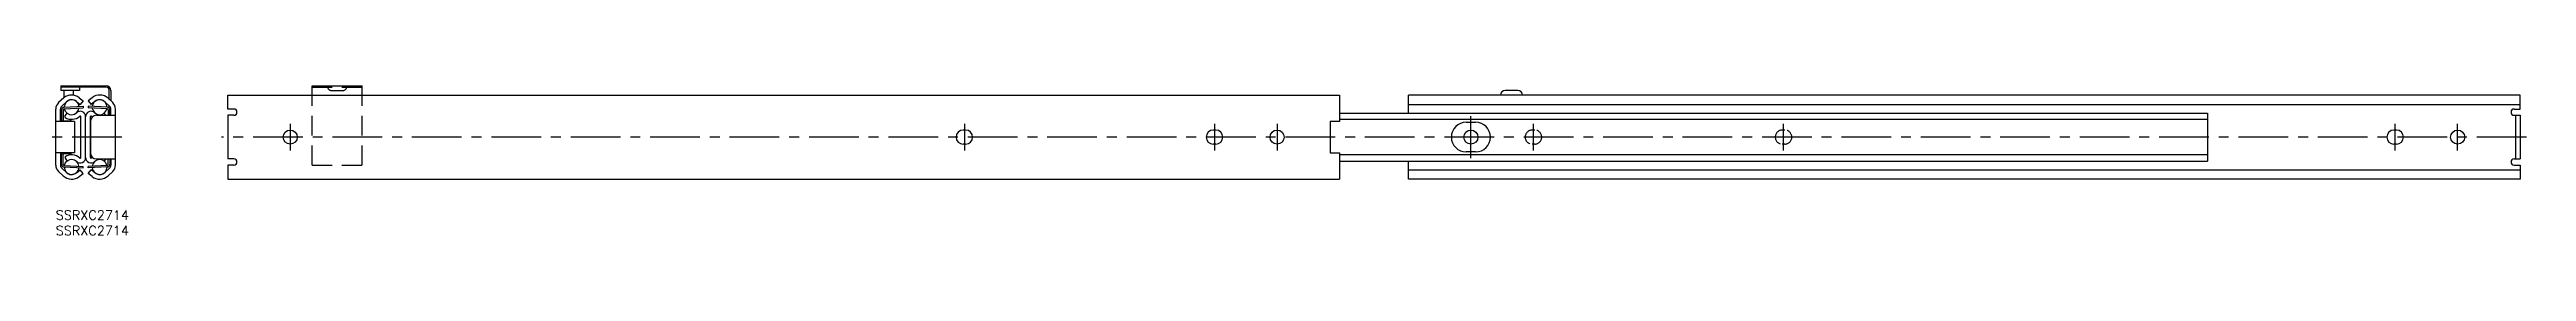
# Model space of a CAD drawing. Extents: x -2 to 790, y -8 to 40.
import ezdxf

# ---------------------------------------------------------------- set-up
doc = ezdxf.new("R2010")
doc.units = 0
doc.header["$LTSCALE"] = 0.5
doc.linetypes.add('CENTER', pattern=[50.8, 31.75, -6.35, 6.35, -6.35])
doc.linetypes.add('DASHED', pattern=[19.05, 12.7, -6.35])
for name, color, linetype in [('MSM_CENTER', 1, 'CENTER'), ('MSM_CONTINUOUS', 7, 'CONTINUOUS'), ('MSM_DASHED', 4, 'DASHED'), ('MSM_PART_NUMBER', 7, 'CONTINUOUS')]:
    doc.layers.add(name, color=color, linetype=linetype)
doc.styles.get("Standard").update_dxf_attribs({"font": 'txt.shx', "height": 3, "bigfont": 'bigfont.shx'})

# ---------------------------------------------------------------- blocks, each defined once
blk = doc.blocks.new('*U2')
at = {"layer": 'MSM_PART_NUMBER'}
blk.add_text('SSRXC2714', height=3, dxfattribs=at).set_placement((0, -3))
blk = doc.blocks.new('*U3')
at = {"layer": 'MSM_PART_NUMBER'}
blk.add_text('SSRXC2714', height=3, dxfattribs=at).set_placement((0, -8))

msp = doc.modelspace()

# ---------------------------------------------------------------- linework, layer by layer
at = {"layer": 'MSM_CENTER'}
for p, q in [((74.99, 27.75), (74.99, 19.25)), ((290.59, 27.75), (290.59, 19.25)), ((370.59, 27.75), (370.59, 19.25)), ((390.59, 27.75), (390.59, 19.25)), ((452.59, 16.75), (452.59, 30.25)), ((472.59, 19.25), (472.59, 27.75)), ((552.59, 19.25), (552.59, 27.75)), ((748.19, 19.25), (748.19, 27.75)), ((768.19, 19.25), (768.19, 27.75)), ((21.1, 23.5), (-2, 23.5)), ((790.19, 23.5), (52.99, 23.5))]:
    msp.add_line(p, q, dxfattribs=at)
at = {"layer": 'MSM_CONTINUOUS'}
for p, q in [((1.6, 40), (1.6, 38.5)), ((1.6, 40), (16.1, 40)), ((81.99, 40), (97.99, 40)), ((81.99, 37), (81.99, 40)), ((97.99, 37), (97.99, 40)), ((0, 14.5), (0, 32.5)), ((2.55, 36.11), (0.9, 34.57)), ((1.5, 28.5), (1.5, 32.5)), ((16.1, 39.5), (1.6, 39.5)), ((7.6, 38.5), (1.6, 38.5)), ((1.85, 32.27), (1.85, 29.05)), ((3.4, 34.85), (1.92, 33.47)), ((2.35, 32.27), (2.35, 29.05)), ((2.55, 38.5), (2.55, 36.1)), ((2.61, 33.07), (8.73, 33.39)), ((2.63, 32.57), (8.75, 32.89)), ((5.55, 38.5), (5.55, 36.97)), ((6.57, 34.96), (7.82, 33.95)), ((7.51, 36.13), (8.76, 35.12)), ((7.6, 39.5), (7.6, 38.5)), ((8.76, 35.12), (7.82, 33.95)), ((8.73, 33.39), (8.75, 32.89)), ((11.59, 36.13), (10.34, 35.12)), ((10.34, 35.12), (11.28, 33.95)), ((10.37, 33.39), (10.35, 32.89)), ((16.47, 32.57), (10.35, 32.89)), ((16.49, 33.07), (10.37, 33.39)), ((12.53, 34.96), (11.28, 33.95)), ((15.7, 34.85), (17.18, 33.47)), ((16.72, 35.95), (18.2, 34.57)), ((16.75, 32.27), (16.75, 30.5)), ((17.1, 35.59), (17.1, 38.5)), ((17.1, 32.74), (17.1, 33.54)), ((17.25, 30.5), (17.25, 32.27)), ((17.6, 38.5), (17.6, 35.13)), ((17.6, 30.5), (17.6, 32.5)), ((19.1, 14.5), (19.1, 32.5)), ((54.99, 37), (410.59, 37)), ((54.99, 32.5), (54.99, 37)), ((56.93, 32.5), (54.99, 32.5)), ((410.59, 37), (410.59, 28.5)), ((788.19, 37), (432.59, 37)), ((432.59, 31.17), (432.59, 37)), ((432.59, 33.95), (788.19, 33.95)), ((467.59, 38.5), (463.59, 38.5)), ((786.26, 32.5), (788.19, 32.5)), ((788.19, 32.5), (788.19, 37)), ((6, 28.5), (0, 28.5)), ((2.65, 28.75), (4.55, 28.75)), ((2.95, 30.3), (3.62, 31.18)), ((2.95, 29.82), (2.95, 30.3)), ((6, 28.5), (6, 18.5)), ((8.05, 16.93), (8.05, 30.07)), ((9.55, 16.98), (9.55, 30.02)), ((11.05, 16.93), (11.05, 30.07)), ((11.1, 28.5), (11.1, 16.8)), ((13.1, 30.5), (19.1, 30.5)), ((16, 30.5), (15.48, 31.18)), ((56.93, 30.5), (54.99, 30.5)), ((54.99, 30.5), (54.99, 16.5)), ((290.99, 25.75), (290.19, 25.75)), ((370.99, 25.75), (370.19, 25.75)), ((407.59, 28.5), (407.59, 18.5)), ((410.59, 28.5), (407.59, 28.5)), ((410.59, 31.18), (688.19, 31.18)), ((688.19, 29.2), (410.59, 29.2)), ((451.09, 28.25), (454.09, 28.25)), ((688.19, 31.18), (688.19, 15.82)), ((748.59, 25.75), (747.79, 25.75)), ((786.26, 30.5), (788.19, 30.5)), ((786.64, 30.5), (786.64, 16.5)), ((788.19, 30.5), (788.19, 16.5)), ((6, 18.5), (0, 18.5)), ((1.5, 18.5), (1.5, 14.5)), ((1.85, 14.73), (1.85, 17.95)), ((2.35, 14.73), (2.35, 17.95)), ((2.65, 18.25), (4.55, 18.25)), ((2.95, 17.18), (2.95, 16.7)), ((2.95, 16.7), (3.62, 15.82)), ((13.1, 16.5), (19.1, 16.5)), ((16, 16.5), (15.48, 15.82)), ((16.75, 14.73), (16.75, 16.5)), ((17.25, 16.5), (17.25, 14.73)), ((17.6, 16.5), (17.6, 14.5)), ((56.93, 16.5), (54.99, 16.5)), ((290.99, 21.25), (290.19, 21.25)), ((370.99, 21.25), (370.19, 21.25)), ((407.59, 18.5), (410.59, 18.5)), ((410.59, 18.5), (410.59, 10)), ((688.19, 17.8), (410.59, 17.8)), ((454.09, 18.75), (451.09, 18.75)), ((748.59, 21.25), (747.79, 21.25)), ((786.26, 16.5), (788.19, 16.5)), ((2.38, 11.05), (0.9, 12.43)), ((3.4, 12.15), (1.92, 13.53)), ((2.61, 13.93), (8.73, 13.61)), ((2.63, 14.43), (8.75, 14.11)), ((6.57, 12.04), (7.82, 13.05)), ((7.51, 10.87), (8.76, 11.88)), ((8.76, 11.88), (7.82, 13.05)), ((8.73, 13.61), (8.75, 14.11)), ((10.34, 11.88), (11.28, 13.05)), ((11.59, 10.87), (10.34, 11.88)), ((16.47, 14.43), (10.35, 14.11)), ((10.37, 13.61), (10.35, 14.11)), ((16.49, 13.93), (10.37, 13.61)), ((12.53, 12.04), (11.28, 13.05)), ((15.7, 12.15), (17.18, 13.53)), ((16.72, 11.05), (18.2, 12.43)), ((17.6, 14.5), (17.22, 14.5)), ((56.93, 14.5), (54.99, 14.5)), ((54.99, 14.5), (54.99, 10)), ((54.99, 10), (410.59, 10)), ((410.59, 15.82), (688.19, 15.82)), ((432.59, 10), (432.59, 15.83)), ((432.59, 13.05), (788.19, 13.05)), ((788.19, 10), (432.59, 10)), ((786.26, 14.5), (788.19, 14.5)), ((788.19, 14.5), (788.19, 10))]:
    msp.add_line(p, q, dxfattribs=at)
for centre in [(74.99, 23.5), (390.59, 23.5), (452.59, 23.5), (768.19, 23.5)]:
    msp.add_circle(centre, 2.25, dxfattribs=at)
for centre, radius, start, end in [((16.1, 38.5), 1.5, 0, 90), ((2.82, 32.5), 2.82, 132.99993, 180), ((2.82, 32.5), 1.32, 133.1022, 180), ((2.65, 32.27), 0.8, 93, 180), ((2.65, 32.27), 0.3, 93, 180), ((5.05, 33.08), 3.92, 51.00021, 129.6733), ((5.05, 33.08), 2.38, 5.81017, 180.18984), ((5.05, 33.08), 2.38, 192.26824, 353.73175), ((5.05, 33.08), 2.42, 51.00021, 132.99973), ((7.82, 30.06), 1.73, 358.95297, 133.03074), ((11.28, 30.06), 1.73, 46.96926, 181.04703), ((14.05, 33.08), 3.92, 47.00027, 128.99979), ((14.05, 33.08), 2.38, 359.81016, 174.18983), ((14.05, 33.08), 2.38, 186.26825, 347.73176), ((14.05, 33.08), 2.42, 47.00027, 128.99979), ((16.1, 38.5), 1, 0, 90), ((16.45, 32.27), 0.3, 0, 87), ((16.45, 32.27), 0.8, 0, 87), ((16.28, 32.5), 1.32, 0, 46.8978), ((16.28, 32.5), 2.82, 0, 47.00007), ((56.93, 31.5), 1, 270, 90), ((463.59, 37), 1.5, 90, 180), ((467.59, 37), 1.5, 0, 90), ((786.26, 31.5), 1, 90, 270), ((2.65, 29.05), 0.8, 180, 223.47743), ((2.65, 29.05), 0.3, 180, 270.00983), ((5.05, 33.08), 3.88, 237.28536, 312.59898), ((5.05, 33.08), 2.38, 233.00002, 312.09324), ((4.55, 27.95), 0.8, 43.35556, 90.00983), ((7.82, 30.06), 0.226, 2.85201, 130.57053), ((11.28, 30.06), 0.226, 49.42947, 177.14799), ((13.1, 28.5), 2, 90, 180), ((14.05, 33.08), 3.88, 227.40102, 233.4607), ((14.05, 33.08), 2.38, 227.90676, 306.99998), ((290.19, 23.5), 2.25, 90, 270), ((290.99, 23.5), 2.25, 270, 90), ((370.19, 23.5), 2.25, 90, 270), ((370.99, 23.5), 2.25, 270, 90), ((451.09, 23.5), 4.75, 90, 270), ((454.09, 23.5), 4.75, 270, 90), ((747.79, 23.5), 2.25, 90, 270), ((748.59, 23.5), 2.25, 270, 90), ((2.65, 17.95), 0.8, 136.52257, 180), ((2.65, 17.95), 0.3, 89.99017, 180), ((5.05, 13.92), 2.38, 6.26825, 167.73176), ((5.05, 13.92), 3.88, 47.40102, 122.71464), ((5.05, 13.92), 2.38, 47.90676, 126.99998), ((4.55, 19.05), 0.8, 269.99017, 316.64444), ((7.82, 16.94), 1.73, 226.96926, 1.04703), ((7.82, 16.94), 0.226, 229.42947, 357.14799), ((11.28, 16.94), 1.73, 178.95297, 313.03074), ((11.28, 16.94), 0.226, 182.85201, 310.57053), ((13.1, 18.5), 2, 180, 270), ((14.05, 13.92), 3.88, 126.5393, 132.59898), ((14.05, 13.92), 2.38, 12.26824, 173.73175), ((14.05, 13.92), 2.38, 53.00002, 132.09324), ((56.93, 15.5), 1, 270, 90), ((786.26, 15.5), 1, 90, 270), ((2.82, 14.5), 2.82, 180, 227.00007), ((2.82, 14.5), 1.32, 180, 226.8978), ((2.65, 14.73), 0.8, 180, 267), ((2.65, 14.73), 0.3, 180, 267), ((5.05, 13.92), 3.92, 227.00027, 308.99979), ((5.05, 13.92), 2.38, 179.81016, 354.18983), ((5.05, 13.92), 2.42, 227.00027, 308.99979), ((14.05, 13.92), 3.92, 231.00021, 312.99973), ((14.05, 13.92), 2.38, 185.81017, 0.18984), ((14.05, 13.92), 2.42, 231.00021, 312.99973), ((16.45, 14.73), 0.3, 273, 0), ((16.45, 14.73), 0.8, 273, 0), ((16.28, 14.5), 1.32, 313.1022, 0), ((16.28, 14.5), 2.82, 312.99993, 0)]:
    msp.add_arc(centre, radius, start, end, dxfattribs=at)
at = {"layer": 'MSM_DASHED'}
for p, q in [((81.99, 39.5), (97.99, 39.5)), ((81.99, 14.5), (81.99, 37)), ((87.99, 38.5), (91.99, 38.5)), ((97.99, 14.5), (97.99, 37)), ((472.99, 25.75), (472.19, 25.75)), ((552.99, 25.75), (552.19, 25.75)), ((472.99, 21.25), (472.19, 21.25)), ((552.99, 21.25), (552.19, 21.25)), ((81.99, 14.5), (97.99, 14.5))]:
    msp.add_line(p, q, dxfattribs=at)
for centre, radius, start, end in [((87.99, 39.5), 1, 180, 270), ((91.99, 39.5), 1, 270, 0), ((472.19, 23.5), 2.25, 90, 270), ((472.99, 23.5), 2.25, 270, 90), ((552.19, 23.5), 2.25, 90, 270), ((552.99, 23.5), 2.25, 270, 90)]:
    msp.add_arc(centre, radius, start, end, dxfattribs=at)

# ---------------------------------------------------------------- block references
at = {"layer": 'MSM_CONTINUOUS'}
for name in ['*U2', '*U3']:
    msp.add_blockref(name, (0, 0), dxfattribs=at)

doc.saveas('drawing.dxf')
